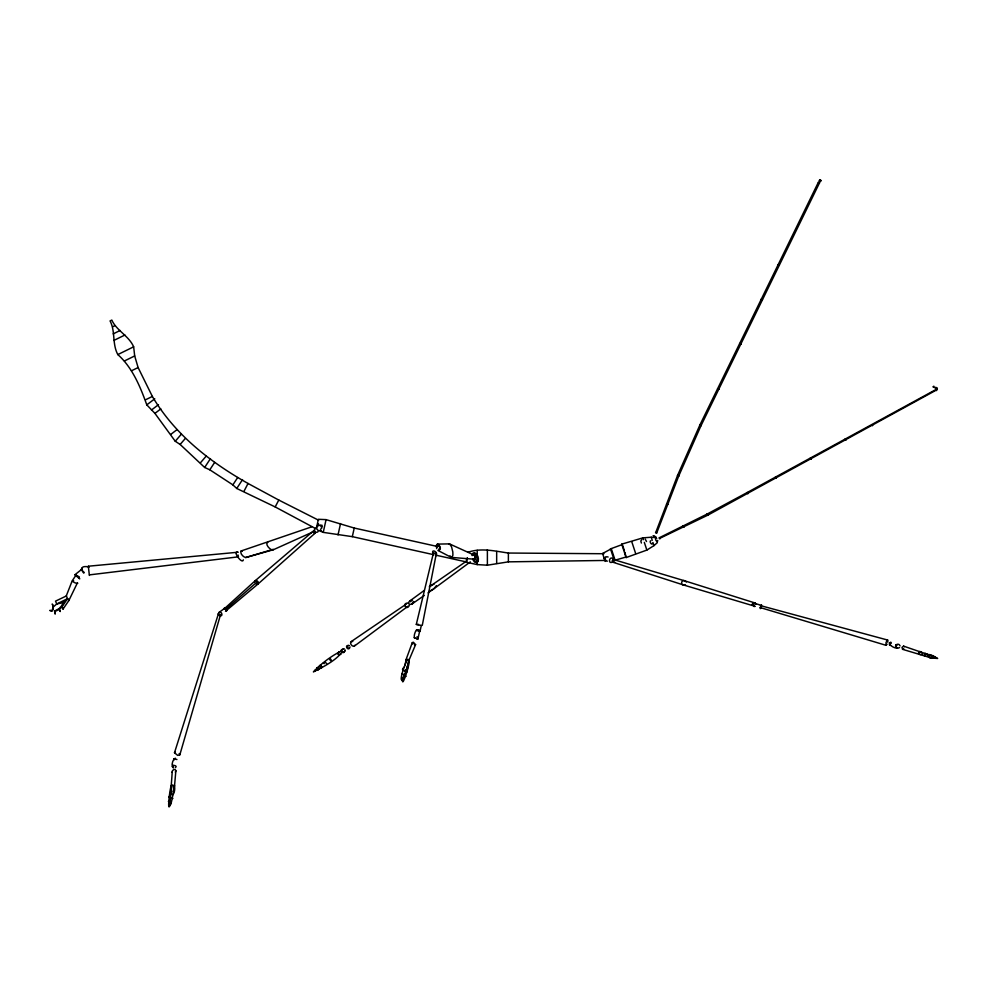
<?xml version="1.0" encoding="UTF-8"?>
<svg xmlns="http://www.w3.org/2000/svg" width="987" height="987" viewBox="0 0 987 987"><rect width="100%" height="100%" fill="white"/><g stroke="black" fill="none" stroke-linecap="round" stroke-linejoin="round"><path stroke-width="1.48" d="M612.322 560.974L612.964 562.245L683.337 584.933L755.289 606.388M646.51 541.518L645.19 539.112M402.955 677.23C400.241 693.738 411.456 660.513 408.791 660.192L405.941 659.871L412.307 642.611L413.38 642.241L415.576 644.647L409.111 659.921C401.845 689.16 396.577 683.646 407.31 659.353M172.17 771.908C171.787 782.321 166.717 830.968 174.551 785.652L175.859 770.711C175.464 767.935 171.442 770.267 172.231 772.365M223.765 609.275L255.09 580.825L313.693 530.759L315.186 531.265L315.495 532.82L257.94 584.082L225.492 611.261M254.658 582.046C255.67 577.198 261.259 585.353 256.188 584.181M89.459 574.878L238.472 556.828M819.457 180.473L820.148 181.645L820.715 180.214M344.734 651.136C343.488 655.245 338.553 650.001 342.785 649.076M350.015 646.904C348.855 652.37 343.451 644.782 348.991 645.473M404.621 671.407L406.866 672.11L408.791 660.192L405.941 659.871M412.307 642.611L412.874 644.005M761.421 605.389L752.822 602.81L752.045 605.241M761.557 604.871L760.348 608.671L760.854 607.301M172.91 798.508L170.196 797.903M175.859 770.711L175.328 772.179M175.353 758.176C172.614 758.929 170.702 766.726 173.404 767.985M173.983 759.102L174.181 759.817M472.242 555.595L472.378 554.509M50.066 610.348C48.289 610.151 54.433 613.1 53.076 607.104M54.939 612.471L55.21 614.087L54.63 611.052L59.06 608.658L63.513 603.76M77.455 582.786L68.905 600.454L63.008 609.102L61.848 606.215M405.78 662.573L406.262 659.6L404.707 665.843M225.949 607.832L226.578 611.039M170.628 803.258C166.371 817.865 170.134 783.604 171.837 785.097L174.551 785.652M169.283 797.311L172.256 785.393M174.255 785.738C176.179 790.464 171.75 800.408 170.813 791.056M887.831 642.253L887.658 640.057L760.434 605.599M818.371 182.274L819.543 182.829L818.371 182.274L699.869 425.039L677.526 475.524L655.689 532.635L656.713 532.992L678.711 476.042L701.041 425.594L819.543 182.829M409.568 604.698C407.273 611.952 400.759 602.81 408.371 603.008M424.398 590.325L409.913 600.898C405.287 604.612 413.627 606.154 413.565 601.428M433.392 553.09L416.304 624.389L418.451 625.116L422.276 625.351L436.34 553.559L433.824 553.016M345.265 650.051C344.759 653.789 339.244 651.112 343.143 649.101M419.031 631.396L420.018 631.409L421.264 625.672M316.457 527.959L318.382 519.285L326.068 519.631L354.234 528.045L436.772 546.342M433.367 554.62L352.322 536.657L323.242 532.375L326.068 519.631M338.023 534.929L340.54 523.566M352.322 536.657L354.234 528.045M416.921 638.996L417.908 639.008L419.746 630.742M606.104 560.431L508.379 561.85L487.381 565.206L477.227 564.589L466.493 562.294L467.332 557.63M435.835 555.891C439.227 551.165 429.074 548.143 433.91 554.854M173.083 791.734L174.452 785.726M707.173 514.042L707.691 515.226L707.173 514.042L659.353 537.718L659.365 538.544L707.691 515.226L936.737 389.865L935.886 389.569L747.221 492.513L747.825 493.648M54.556 611.582L58.899 609.707L61.687 607.264L62.909 602.699L67.523 598.677L66.302 595.84L72.199 580.812L76.283 574.767M218.497 613.556L174.489 752.76L177.685 755.388L179.831 754.833L220.582 614.494M924.363 655.775L925.164 653.16M934.566 657.959L934.825 657.145C922.734 649.384 928.631 661.993 934.825 657.145M934.479 656.774L932.703 655.504L931.901 658.119L934.627 658.255L935.034 656.947L903.574 646.127L902.007 647.398L902.574 649.335L931.901 658.119L934.405 657.836M472.292 555.299L473.081 553.028L474.179 552.757C476.906 554.657 478.164 560.024 475.549 562.38L474.352 561.998L472.773 559.308M477.807 561.048L477.214 562.035M819.518 180.152L819.827 181.213L820.592 180.843M819.457 180.88L820.752 180.954M314.372 529.377C315.889 525.738 320.639 532.499 316.469 532.289M322.169 526.799L322.046 525.281L320.244 525.146M415.046 638.33C412.862 638.194 415.441 627.313 418.747 630.101M311.67 526.861L241.112 550.968C239.742 553.399 243.221 557.087 245.726 557.532L273.251 549.327M51.706 611.15L53.36 606.919L56.74 603.97L67.523 598.677L68.843 600.515L68.584 599.405M220.73 614.901L219.336 615.049L218.065 613.877M174.489 752.76L175.39 752.094M612.396 560.628L613.778 559.629L684.62 580.8L755.302 603.069L756.165 604.315M354.962 645.227C353.432 648.385 348.904 643.623 351.212 641.587L406.348 604.032M656.923 541.407L657.33 542.665L653.974 545.614L646.855 550.092L626.128 557.556L624.919 552.313M410.222 601.774L411.924 600.293M413.479 601.823L412.233 603.156M404.102 667.15C398.797 671.937 408.729 671.678 407.249 666.435M172.417 766.665C173.083 764.246 178.079 765.887 175.316 767.726M237.916 552.239L88.324 566.217L89.373 575.421M243.986 491.292L248.045 483.47C210.145 462.113 174.699 434.453 152.368 396.441L138.106 367.546L134.688 355.949L133.652 346.819C128.816 335.74 116.565 330.731 111.815 320.072L110.063 320.923C115.578 331.213 112.024 343.969 117.823 354.58C132.505 367.645 140.327 386.842 146.792 404.867L154.934 413.38L175.254 441.263L180.14 444.458L204.654 467.468L209.812 469.8L232.87 484.876L236.744 488.466L275.188 506.936L315.963 528.761M275.188 506.936L278.778 500.064L248.045 483.47M316.568 527.613L318.53 523.838M436.377 585.673L434.107 588.523L428.037 592.854M237.855 552.14C231.933 550.598 242.37 564.934 243.345 559.851M225.542 607.721L225.529 608.584M417.735 638.194L416.872 638.503M415.576 644.647L414.503 645.029M887.128 644.215L886.018 645.313L759.854 607.449M173.28 765.184L173.293 767.281M204.654 467.468L210.453 458.622M209.812 469.8L214.648 462.422M232.87 484.876L237.694 477.511M236.744 488.466L242.543 479.62M820.592 181.053C818.667 178.215 820.641 183.298 819.741 180.288M659.933 538.865L659.353 537.718M61.687 607.264L67.523 598.677M472.489 554.731C475.845 552.017 476.166 563.811 472.847 559.135M641.772 539.655L640.822 540.962L641.365 543.035M314.31 533.424C316.926 533.782 314.076 529.377 313.533 531.438M342.033 652.037C335.827 660.611 323.02 667.064 313.385 671.9C320.886 663.819 331.336 655.948 341.095 651.136M318.073 525.849C319.911 523.455 323.65 528.551 320.516 529.242M89.225 567.031C78.405 564.675 82.192 571.522 83.821 573.176M747.924 493.599L747.307 492.464L707.087 514.091M225.418 607.77L218.966 612.471L218.62 614.148M316.679 667.878L316.926 669.383L318.27 670.111M320.01 665.509L320.257 667.002L321.602 667.73M318.813 669.087L322.218 666.793M175.254 441.263L181.263 434.292M180.14 444.458L185.149 438.66M200.46 462.767L206.221 456.093M77.776 583.28C76.418 584.218 69.855 580.245 73.68 580.862M903.747 648.817L902.574 649.335M81.551 569.474L74.876 574.779L79.713 578.875L79.17 577.703M80.934 569.4L84.117 572.386M226.591 609.065L227.281 609.707L226.43 609.608M317.814 667.693L320.479 665.164L321.355 665.386M347.473 646.016L348.818 645.486M890.545 645.14C887.93 646.559 890.792 639.675 891.298 643.142M62.909 602.699L56.74 603.97L55.519 601.132L66.511 595.889M257.718 581.405L226.368 608.757L224.123 608.239M414.182 637.688L417.908 639.008M338.911 651.654L337.936 654.418L340.873 654.406M429.259 586.846L466.259 561.295M614.765 562.134L612.964 562.245M146.792 404.867L154.774 398.785M151.48 410.012L158.488 404.67M154.934 413.38L160.819 408.902M170.776 434.403L176.883 429.752M448.641 544.256L449.69 543.985L474.118 555.076L475.179 557.013L474.957 559.259L451.306 557.396L437.92 550.438C444.755 549.821 434.687 537.927 436.698 548.649M451.873 557.495L452.91 555.15L452.811 551.967L451.565 546.86L449.69 543.985M922.364 654.097C916.689 656.466 917.898 648.274 922.438 653.024M354.407 646.078L407.939 606.265M470.343 561.874L432.948 589.449L429.259 591.287M412.072 603.933L424.348 595.408M416.304 624.389L418.599 624.389M430.431 585.92L434.107 584.07M401.931 673.553L402.24 674.318L404.473 674.158M245.726 557.532L273.066 549.821M935.886 389.569L936.552 390.618M218.966 612.471C222.223 610.484 223.333 617.751 219.521 615.432M409.913 600.898L411.826 600.195M613.778 562.072C611.298 562.787 613.186 558.037 614.901 560.061M315.495 532.82L314.236 532.573M349.336 647.99L347.609 647.978M605.179 561.406L602.576 553.497L611.323 548.784L614.765 559.259M473.094 555.076L474.118 555.076M899.552 647.571C895.48 650.47 885.956 642.66 890.595 643.142M820.468 180.954L819.469 180.313L820.641 180.276M112.876 326.66L114.615 325.809M113.184 333.89L120.143 330.472M113.838 340.441L124.917 335.012M117.823 354.58L133.652 346.819M124.399 360.983L134.688 355.949M131.456 370.804L138.106 367.546M145.558 399.784L152.368 396.441M351.212 641.587L352.766 641.476M313.076 531.857L272.671 550.055C269.87 549.858 264.627 543.899 267.761 542.307M612.236 562.257C607.153 564.12 610.052 554.78 613.186 559.185M403.486 675.984L406.039 676.416L405.065 675.861M323.242 663.202L324.353 663.659M614.037 559.654L610.497 548.871L622.353 544.516L621.724 544.158L642.833 537.866L651.223 537.236L655.676 537.631L655.923 538.371M931.346 657.231L929.162 657.268M615.641 560.036L626.424 556.902M168.358 801.469L169.098 801.863M685.471 584.921C678.834 586.512 681.807 576.939 686.372 582.009M467.838 552.313C481.212 547.625 494.894 551.104 508.379 553.041L603.896 553.732L602.576 553.497M313.718 530.858L313.163 532.536M605.352 557.161L603.884 558.371L605.537 559.777M607.387 561.134C603.563 561.899 604.846 555.076 608.14 557.013M343.599 648.94L344.475 648.928M887.658 640.057L886.03 642.438L886.018 645.313M610.497 548.871L611.323 548.784M437.549 544.096L449.122 543.886M321.417 530.735L320.084 530.451M241.112 550.968L242.222 551.227M475.043 553.201L475.623 553.238C478.35 555.138 479.608 560.493 476.992 562.861L474.661 560.9M174.119 758.695L176.92 759.521M74.987 574.668L75.678 574.878M755.302 603.069L753.414 604.426L754.191 606.623M655.516 532.511L656.688 532.968M408.137 659.365L409.111 659.921M436.365 555.286L466.37 561.936M926.929 653.702L924.239 654.307L926.114 656.318M401.795 678.538L403.054 678.834M402.227 680.623L403.017 680.808M169.11 797.101L171.726 797.743M169.739 802.937L171.047 803.258M169.135 805.355L169.937 805.552M79.367 576.926L75.555 574.853M655.899 536.854L653.147 535.657L653.925 536.126M50.559 610.472L51.756 610.817M934.627 658.255L937.65 658.465L935.034 656.947M438.87 549.006C442.275 549.167 436.883 542.653 437.475 547.057M929.976 654.652L931.753 655.923M318.974 530.611L323.242 532.375M897.319 647.805C892.655 646.275 898.503 641.784 900.082 645.868M474.031 559.74L473.328 559.259M278.778 500.064L318.665 520.248M419.08 630.249L419.709 630.656M417.18 630.742L416.403 630.027L420.018 631.409M903.574 646.127L904.178 646.83M330.608 658.798C327.869 657.589 331.644 662.894 331.398 659.921M81.822 568.179L82.39 569.08M451.306 557.396L450.035 555.866M416.983 636.788L417.686 637.676M179.178 753.562L179.831 754.833M52.854 604.784L52.2 604.032L53.36 606.919M325.204 661.808L326.783 664.041M320.479 665.164L322.07 667.397M314.878 670.321L315.371 671.012M59.393 609.275L59.06 608.658L60.219 611.545L59.96 610.447M895.863 646.806L895.777 644.98L897.356 644.943M88.324 566.217L88.559 566.908M62.749 608.004L63.082 609.041M651.223 537.236L652.247 540.345M652.962 542.517L653.974 545.614M642.833 537.866L643.425 539.655M644.326 542.394L646.855 550.092M631.766 541.69L635.677 553.584M622.624 545.342L624.389 550.709M621.724 544.158L626.128 557.556M54.63 611.052L54.791 611.78M238.348 556.471L238.089 555.002M508.379 553.041L508.379 561.85M496.671 551.462L496.671 563.441M487.381 549.697L487.381 565.206M477.227 550.314L477.227 557.445M477.227 561.023L477.227 564.589M466.493 558.704L466.493 562.294M657.712 540.42A1.752 0.864 63.7 0 1 656.7 541.221A1.752 0.864 63.7 0 1 655.528 538.914A1.752 0.864 63.7 0 1 656.737 538.507M652.382 543.418A1.752 0.864 63.7 0 1 650.643 543.035A1.752 0.864 63.7 0 1 650.84 540.827M933.221 386.842C934.047 388.693 934.504 384.72 933.221 386.842M935.22 387.916C935.997 389.779 936.577 385.744 935.22 387.916M936.355 388.52C937.144 390.358 937.662 386.398 936.355 388.52M775.301 477.326L776.127 478.202L775.301 477.326M810.401 458.165L811.215 459.041L810.401 458.165M844.872 439.351L845.699 440.227L844.872 439.351M871.718 424.694L872.545 425.57L871.718 424.694M936.318 388.903C937.255 391.025 938.106 387.138 936.318 388.903M683.164 525.985L683.868 527.021L683.164 525.985M778.188 264.627L779.335 265.207L778.262 264.615M761.322 299.172L762.47 299.764L761.384 299.172M739.67 343.55L740.805 344.13L739.67 343.55M717.611 388.718L718.758 389.297L717.611 388.718M699.894 425.002L701.041 425.594L699.894 425.002M677.551 475.5L678.711 476.042L677.551 475.5M666.595 504.012L667.73 504.468L666.595 504.012"/></g></svg>
